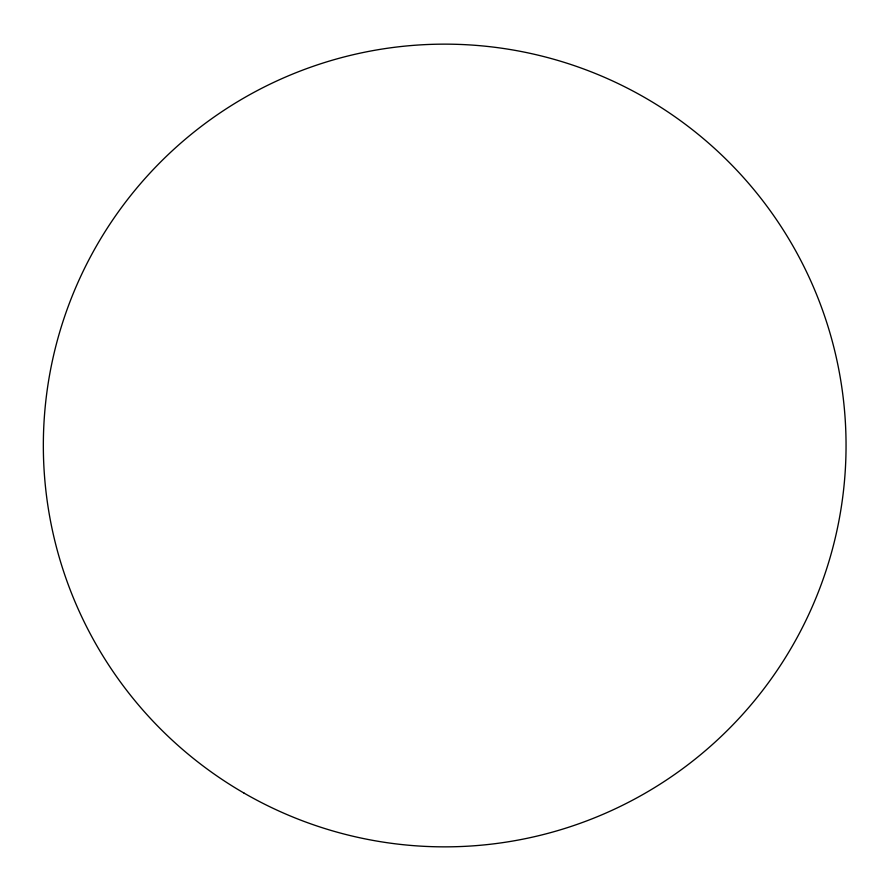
<?xml version="1.0" encoding="UTF-8"?>
<svg xmlns="http://www.w3.org/2000/svg" width="891" height="891" viewBox="0 0 891 891"><rect width="100%" height="100%" fill="white"/><g stroke="black" fill="none" stroke-linecap="round" stroke-linejoin="round"><path stroke-width="1.34" d="M244.011 793.079A401.351 401.351 0 0 0 846.049 445.5A401.351 401.351 0 0 0 244.011 97.921A401.351 401.351 0 0 0 244.011 793.079"/></g></svg>
